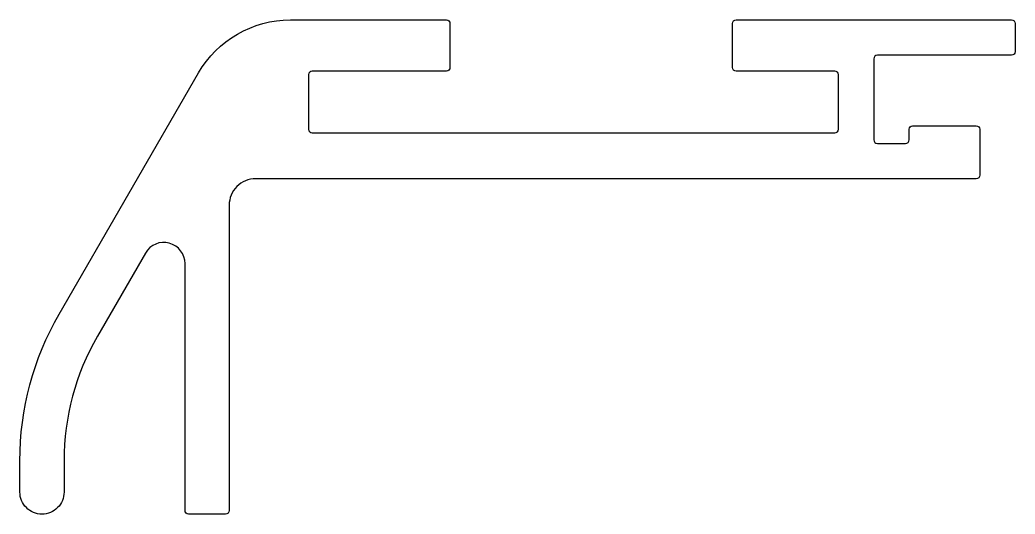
# Model space of a CAD drawing. Extents: x 675.9 to 732.2, y -39.8 to -11.8.
import ezdxf

# ---------------------------------------------------------------- set-up
doc = ezdxf.new("R2010")
doc.units = 0
doc.header["$LTSCALE"] = 15
doc.layers.get('0').update_dxf_attribs({"linetype": 'CONTINUOUS'})

msp = doc.modelspace()

# ---------------------------------------------------------------- linework, layer by layer
at = {"color": 0, "ltscale": 0.05}
msp.add_lwpolyline([(678.389, -36.803), (678.389, -38.58, -0.414214), (677.139, -39.83), (677.139, -39.83, -0.414214), (675.889, -38.58), (675.889, -36.803, -0.131652), (678.113, -28.503), (686.007, -14.83, -0.267949), (691.204, -11.83), (700.039, -11.83, -0.414214), (700.239, -12.03), (700.239, -14.53, -0.414214), (700.039, -14.73), (692.439, -14.73, 0.414214), (692.239, -14.93), (692.239, -18.03, 0.414214), (692.439, -18.23), (722.039, -18.23, 0.414214), (722.239, -18.03), (722.239, -14.93, 0.414214), (722.039, -14.73), (716.439, -14.73, -0.414214), (716.239, -14.53), (716.239, -12.03, -0.414214), (716.439, -11.83), (732.039, -11.83, -0.414214), (732.239, -12.03), (732.239, -13.63, -0.414214), (732.039, -13.83), (724.439, -13.83, 0.414214), (724.239, -14.03), (724.239, -18.63, 0.414214), (724.439, -18.83), (726.039, -18.83, 0.414214), (726.239, -18.63), (726.239, -18.03, -0.414214), (726.439, -17.83), (730.039, -17.83, -0.414214), (730.239, -18.03), (730.239, -20.63, -0.414214), (730.039, -20.83), (689.239, -20.83, 0.414214), (687.739, -22.33), (687.739, -39.63, -0.414214), (687.539, -39.83), (685.439, -39.83, -0.414214), (685.239, -39.63), (685.239, -25.638, 0.767327), (683, -25.038), (680.278, -29.753, 0.131652)], format="xyb", close=True, dxfattribs=at)

doc.saveas('drawing.dxf')
